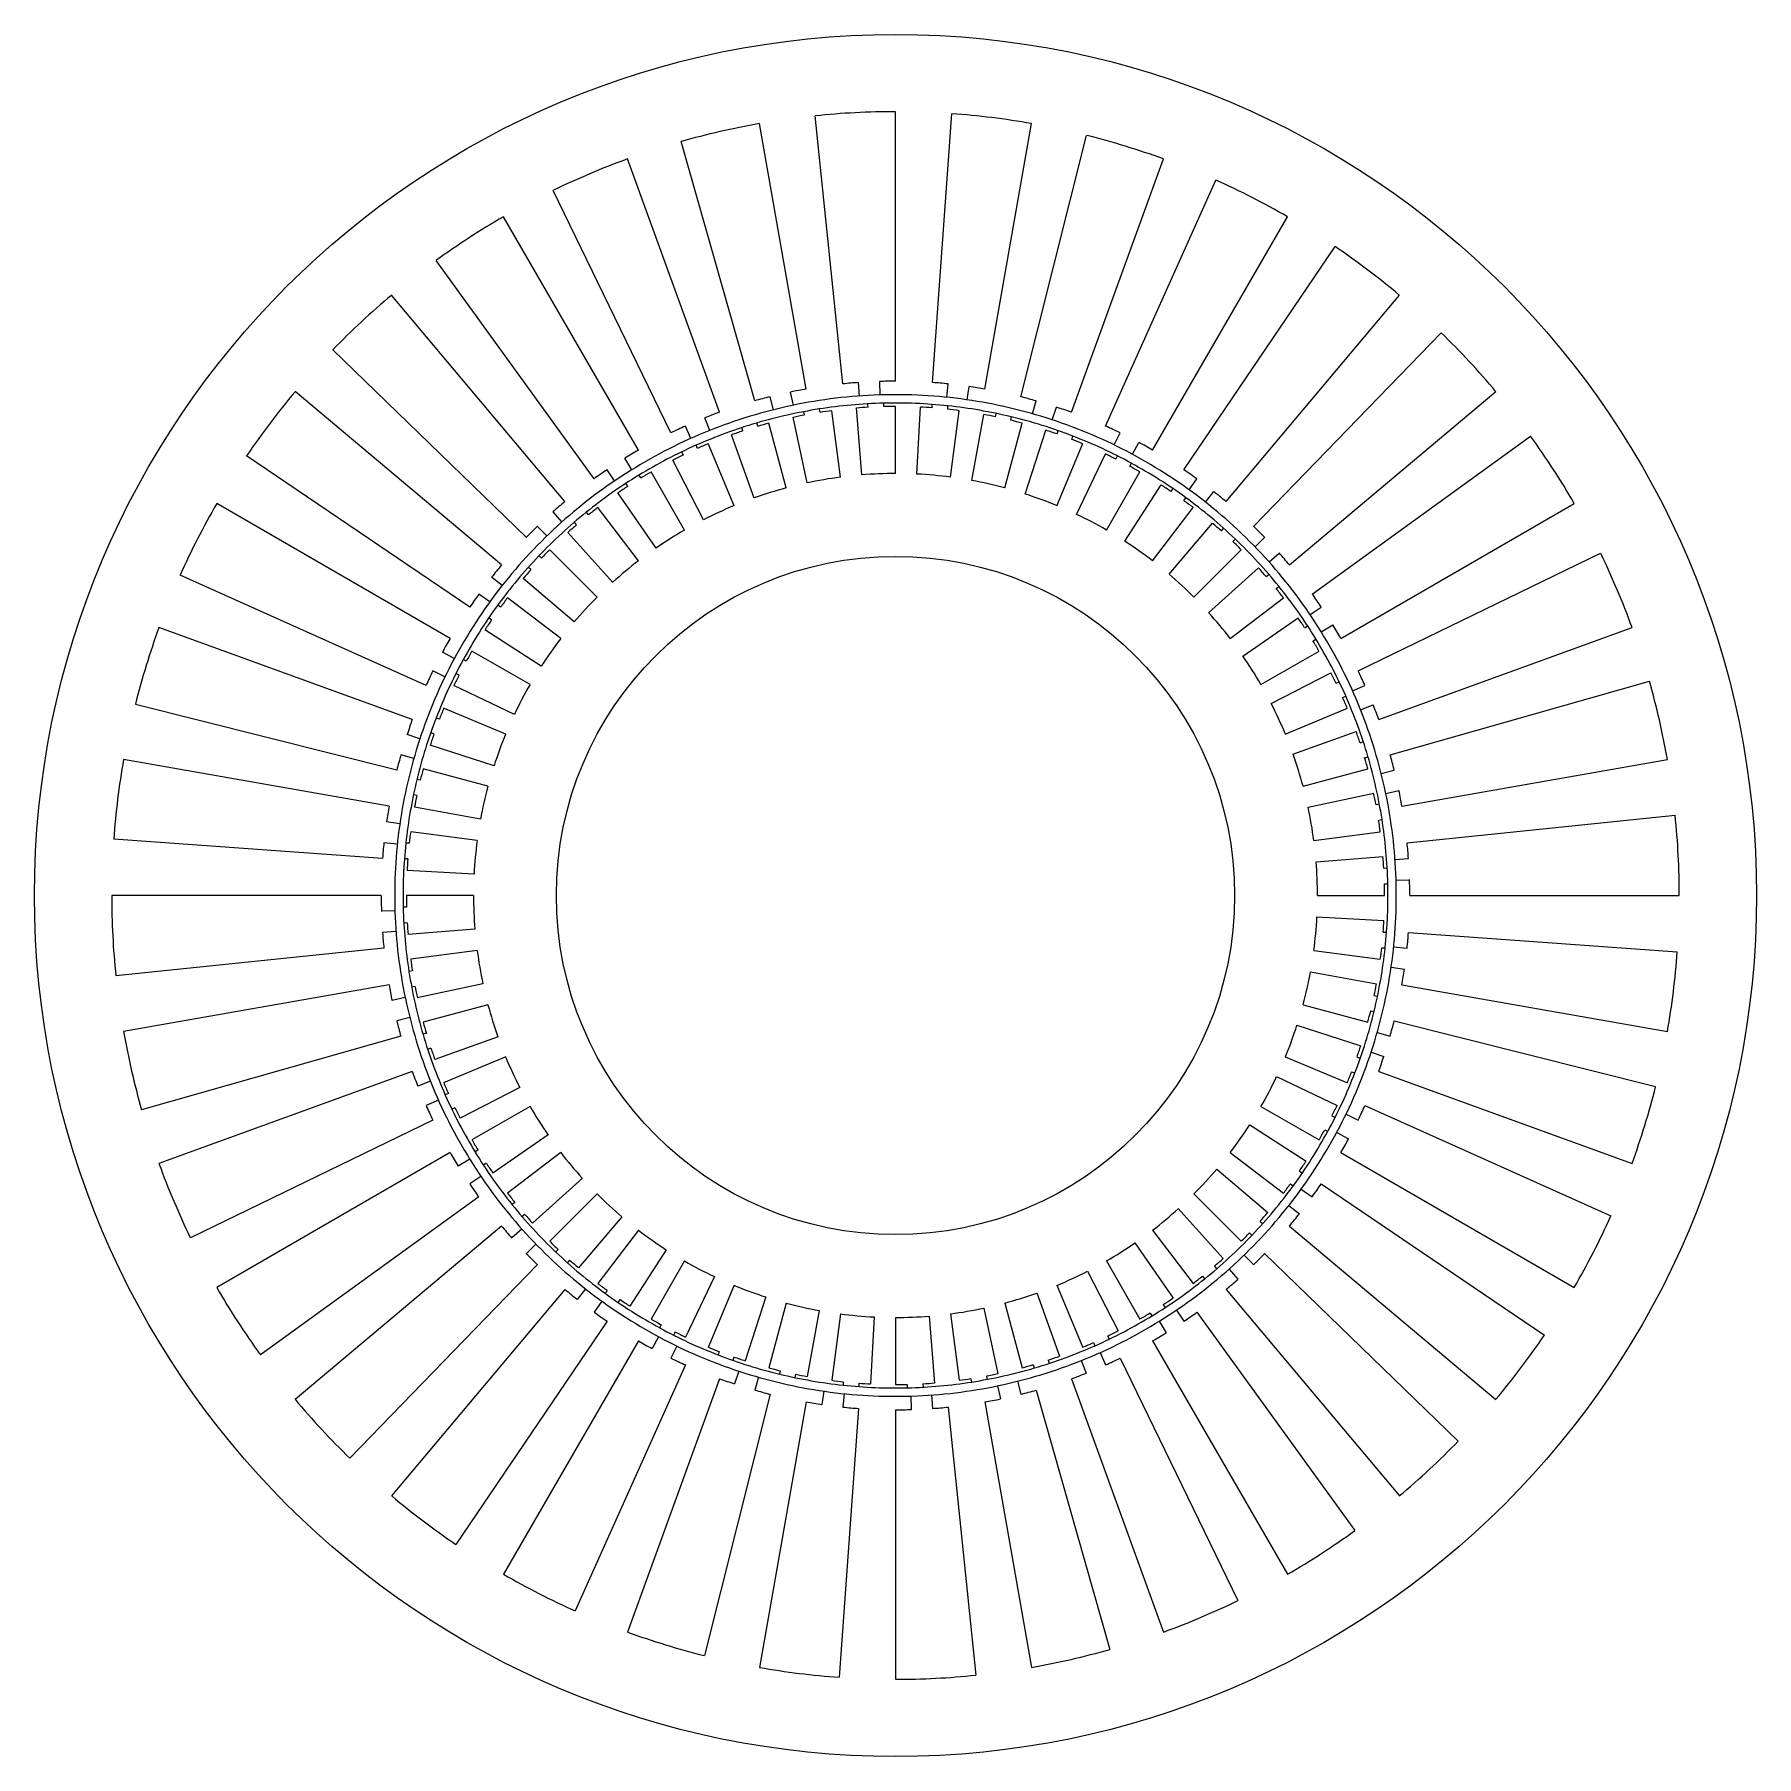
# Model space of a CAD drawing. Header units: centimetres. Extents: x -8.2 to 8.2, y -8.2 to 8.2.
import ezdxf

# ---------------------------------------------------------------- set-up
doc = ezdxf.new("R2010")
doc.units = ezdxf.units.CM
doc.header["$MEASUREMENT"] = 0

msp = doc.modelspace()

# ---------------------------------------------------------------- linework, layer by layer
for p, q in [((-0.504, 4.892), (-0.768, 7.456)), ((0, 4.918), (0, 7.495)), ((0.353, 4.905), (0.538, 7.476)), ((-0.854, 4.843), (-1.302, 7.381)), ((0.854, 4.843), (1.302, 7.381)), ((1.199, 4.769), (1.828, 7.269)), ((-1.346, 4.73), (-2.051, 7.209)), ((-1.682, 4.621), (-2.563, 7.043)), ((1.682, 4.621), (2.563, 7.043)), ((2.009, 4.488), (3.063, 6.841)), ((-2.147, 4.424), (-3.272, 6.743)), ((-2.459, 4.259), (-3.748, 6.491)), ((2.459, 4.259), (3.748, 6.491)), ((2.758, 4.071), (4.204, 6.205)), ((-2.882, 3.984), (-4.393, 6.073)), ((-3.161, 3.767), (-4.818, 5.742)), ((3.161, 3.767), (4.818, 5.742)), ((3.423, 3.53), (5.218, 5.381)), ((-3.53, 3.423), (-5.381, 5.218)), ((-3.767, 3.161), (-5.742, 4.818)), ((-0.976, 4.688), (-1.003, 4.814)), ((-0.344, 4.776), (-0.353, 4.905)), ((-0.147, 4.786), (-0.151, 4.915)), ((0.491, 4.763), (0.504, 4.892)), ((0.686, 4.739), (0.704, 4.867)), ((3.767, 3.161), (5.742, 4.818)), ((-1.168, 4.644), (-1.199, 4.769)), ((-0.869, 4.595), (-0.875, 4.627)), ((-0.721, 4.621), (-0.726, 4.652)), ((-0.527, 4), (-0.61, 4.636)), ((-0.322, 4.022), (-0.374, 4.662)), ((-0.262, 4.669), (-0.264, 4.701)), ((-0.112, 4.675), (-0.113, 4.707)), ((0, 4.035), (0, 4.676)), ((0.205, 4.029), (0.238, 4.67)), ((0.35, 4.663), (0.352, 4.695)), ((0.499, 4.65), (0.502, 4.682)), ((0.527, 4), (0.61, 4.636)), ((1.31, 4.606), (1.346, 4.73)), ((1.498, 4.548), (1.539, 4.671)), ((-1.957, 4.371), (-2.009, 4.488)), ((-1.776, 4.447), (-1.823, 4.567)), ((-1.461, 4.442), (-1.471, 4.473)), ((-1.318, 4.487), (-1.327, 4.518)), ((-1.044, 3.897), (-1.21, 4.517)), ((-0.845, 3.945), (-0.979, 4.573)), ((0.729, 3.968), (0.846, 4.599)), ((0.956, 4.578), (0.962, 4.609)), ((1.044, 3.897), (1.21, 4.517)), ((1.102, 4.545), (1.109, 4.576)), ((1.241, 3.839), (1.439, 4.45)), ((-1.893, 4.276), (-1.906, 4.306)), ((-1.544, 3.727), (-1.79, 4.321)), ((-1.352, 3.801), (-1.567, 4.406)), ((1.544, 3.727), (1.79, 4.321)), ((1.545, 4.414), (1.556, 4.444)), ((1.685, 4.362), (1.697, 4.392)), ((2.09, 4.308), (2.147, 4.424)), ((2.265, 4.219), (2.326, 4.332)), ((3.984, 2.882), (6.073, 4.393)), ((-4.071, 2.758), (-6.205, 4.204)), ((-2.521, 4.071), (-2.589, 4.181)), ((-1.837, 3.592), (-2.129, 4.164)), ((-2.029, 4.214), (-2.043, 4.243)), ((1.732, 3.644), (2.007, 4.224)), ((2.108, 4.174), (2.122, 4.203)), ((2.24, 4.105), (2.256, 4.133)), ((-2.686, 3.964), (-2.758, 4.071)), ((-2.435, 3.993), (-2.451, 4.02)), ((-2.017, 3.494), (-2.338, 4.05)), ((2.017, 3.494), (2.338, 4.05)), ((2.807, 3.88), (2.882, 3.984)), ((-2.29, 3.322), (-2.654, 3.85)), ((-2.561, 3.913), (-2.579, 3.94)), ((2.192, 3.387), (2.541, 3.926)), ((2.635, 3.864), (2.653, 3.89)), ((2.757, 3.777), (2.776, 3.803)), ((2.964, 3.761), (3.043, 3.863)), ((-4.259, 2.459), (-6.491, 3.748)), ((-3.19, 3.572), (-3.275, 3.668)), ((-2.935, 3.641), (-2.955, 3.666)), ((-2.456, 3.201), (-2.847, 3.71)), ((2.456, 3.201), (2.847, 3.71)), ((4.259, 2.459), (6.491, 3.748)), ((-3.334, 3.438), (-3.423, 3.53)), ((-2.704, 2.994), (-3.134, 3.471)), ((-3.05, 3.545), (-3.071, 3.569)), ((2.616, 3.072), (3.032, 3.56)), ((3.117, 3.487), (3.138, 3.511)), ((-2.853, 2.853), (-3.307, 3.307)), ((2.853, 2.853), (3.307, 3.307)), ((3.226, 3.385), (3.249, 3.408)), ((3.438, 3.334), (3.53, 3.423)), ((-3.487, 3.117), (-3.511, 3.138)), ((-3.385, 3.226), (-3.408, 3.249)), ((2.994, 2.704), (3.471, 3.134)), ((3.572, 3.19), (3.668, 3.275)), ((4.424, 2.147), (6.743, 3.272)), ((-4.488, 2.009), (-6.841, 3.063)), ((-3.761, 2.964), (-3.863, 3.043)), ((-3.072, 2.616), (-3.56, 3.032)), ((3.545, 3.05), (3.569, 3.071)), ((-3.88, 2.807), (-3.984, 2.882)), ((-3.201, 2.456), (-3.71, 2.847)), ((3.201, 2.456), (3.71, 2.847)), ((3.641, 2.935), (3.666, 2.955)), ((-3.864, 2.635), (-3.89, 2.653)), ((-3.777, 2.757), (-3.803, 2.776)), ((3.322, 2.29), (3.85, 2.654)), ((3.964, 2.686), (4.071, 2.758)), ((-4.621, 1.682), (-7.043, 2.563)), ((-3.387, 2.192), (-3.926, 2.541)), ((3.913, 2.561), (3.94, 2.579)), ((4.071, 2.521), (4.181, 2.589)), ((4.621, 1.682), (7.043, 2.563)), ((-4.219, 2.265), (-4.332, 2.326)), ((-3.494, 2.017), (-4.05, 2.338)), ((3.494, 2.017), (4.05, 2.338)), ((3.993, 2.435), (4.02, 2.451)), ((-4.308, 2.09), (-4.424, 2.147)), ((-4.105, 2.24), (-4.133, 2.256)), ((-3.644, 1.732), (-4.224, 2.007)), ((-4.174, 2.108), (-4.203, 2.122)), ((3.592, 1.837), (4.164, 2.129)), ((4.214, 2.029), (4.243, 2.043)), ((4.371, 1.957), (4.488, 2.009)), ((4.73, 1.346), (7.209, 2.051)), ((-4.769, 1.199), (-7.269, 1.828)), ((4.276, 1.893), (4.306, 1.906)), ((4.447, 1.776), (4.567, 1.823)), ((-4.362, 1.685), (-4.392, 1.697)), ((-3.727, 1.544), (-4.321, 1.79)), ((3.727, 1.544), (4.321, 1.79)), ((-4.548, 1.498), (-4.671, 1.539)), ((-4.414, 1.545), (-4.444, 1.556)), ((3.801, 1.352), (4.406, 1.567)), ((-4.606, 1.31), (-4.73, 1.346)), ((-3.839, 1.241), (-4.45, 1.439)), ((4.442, 1.461), (4.473, 1.471)), ((4.487, 1.318), (4.518, 1.327)), ((-4.843, 0.854), (-7.381, 1.302)), ((-3.897, 1.044), (-4.517, 1.21)), ((3.897, 1.044), (4.517, 1.21)), ((4.644, 1.168), (4.769, 1.199)), ((4.843, 0.854), (7.381, 1.302)), ((-4.545, 1.102), (-4.576, 1.109)), ((4.688, 0.976), (4.814, 1.003)), ((-4.578, 0.956), (-4.609, 0.962)), ((-3.968, 0.729), (-4.599, 0.846)), ((3.945, 0.845), (4.573, 0.979)), ((4.595, 0.869), (4.627, 0.875)), ((-4.739, 0.686), (-4.867, 0.704)), ((4.621, 0.721), (4.652, 0.726)), ((4.892, 0.504), (7.456, 0.768)), ((-4.905, 0.353), (-7.476, 0.538)), ((-4.763, 0.491), (-4.892, 0.504)), ((-4.65, 0.499), (-4.682, 0.502)), ((-4, 0.527), (-4.636, 0.61)), ((4, 0.527), (4.636, 0.61)), ((-4.663, 0.35), (-4.695, 0.352)), ((4.022, 0.322), (4.662, 0.374)), ((4.776, 0.344), (4.905, 0.353)), ((-4.029, 0.205), (-4.67, 0.238)), ((4.669, 0.262), (4.701, 0.264)), ((-4.918, 0), (-7.495, 0)), ((-4.035, 0), (-4.676, 0)), ((4.675, 0.112), (4.707, 0.113)), ((4.786, 0.147), (4.915, 0.151)), ((4.918, 0), (7.495, 0)), ((-4.786, -0.147), (-4.915, -0.151)), ((-4.675, -0.112), (-4.707, -0.113)), ((4.035, 0), (4.676, 0)), ((-4.669, -0.262), (-4.701, -0.264)), ((-4.022, -0.322), (-4.662, -0.374)), ((4.029, -0.205), (4.67, -0.238)), ((-4.776, -0.344), (-4.905, -0.353)), ((4.663, -0.35), (4.695, -0.352)), ((4.763, -0.491), (4.892, -0.504)), ((4.905, -0.353), (7.476, -0.538)), ((-4.892, -0.504), (-7.456, -0.768)), ((-4, -0.527), (-4.636, -0.61)), ((4, -0.527), (4.636, -0.61)), ((4.65, -0.499), (4.682, -0.502)), ((-4.621, -0.721), (-4.652, -0.726)), ((3.968, -0.729), (4.599, -0.846)), ((4.739, -0.686), (4.867, -0.704)), ((-4.843, -0.854), (-7.381, -1.302)), ((-4.688, -0.976), (-4.814, -1.003)), ((-4.595, -0.869), (-4.627, -0.875)), ((-3.945, -0.845), (-4.573, -0.979)), ((4.578, -0.956), (4.609, -0.962)), ((4.843, -0.854), (7.381, -1.302)), ((-3.897, -1.044), (-4.517, -1.21)), ((3.897, -1.044), (4.517, -1.21)), ((4.545, -1.102), (4.576, -1.109)), ((-4.644, -1.168), (-4.769, -1.199)), ((3.839, -1.241), (4.45, -1.439)), ((4.606, -1.31), (4.73, -1.346)), ((4.769, -1.199), (7.269, -1.828)), ((-4.73, -1.346), (-7.209, -2.051)), ((-4.487, -1.318), (-4.518, -1.327)), ((-4.442, -1.461), (-4.473, -1.471)), ((-3.801, -1.352), (-4.406, -1.567)), ((-3.727, -1.544), (-4.321, -1.79)), ((3.727, -1.544), (4.321, -1.79)), ((4.414, -1.545), (4.444, -1.556)), ((4.548, -1.498), (4.671, -1.539)), ((-4.621, -1.682), (-7.043, -2.563)), ((-4.447, -1.776), (-4.567, -1.823)), ((3.644, -1.732), (4.224, -2.007)), ((4.362, -1.685), (4.392, -1.697)), ((4.621, -1.682), (7.043, -2.563)), ((-4.371, -1.957), (-4.488, -2.009)), ((-4.276, -1.893), (-4.306, -1.906)), ((-3.592, -1.837), (-4.164, -2.129)), ((-4.214, -2.029), (-4.243, -2.043)), ((-3.494, -2.017), (-4.05, -2.338)), ((3.494, -2.017), (4.05, -2.338)), ((4.174, -2.108), (4.203, -2.122)), ((4.308, -2.09), (4.424, -2.147)), ((4.488, -2.009), (6.841, -3.063)), ((-4.424, -2.147), (-6.743, -3.272)), ((-3.322, -2.29), (-3.85, -2.654)), ((3.387, -2.192), (3.926, -2.541)), ((4.105, -2.24), (4.133, -2.256)), ((4.219, -2.265), (4.332, -2.326)), ((-4.259, -2.459), (-6.491, -3.748)), ((-3.993, -2.435), (-4.02, -2.451)), ((-3.201, -2.456), (-3.71, -2.847)), ((3.201, -2.456), (3.71, -2.847)), ((4.259, -2.459), (6.491, -3.748)), ((-4.071, -2.521), (-4.181, -2.589)), ((-3.913, -2.561), (-3.94, -2.579)), ((3.072, -2.616), (3.56, -3.032)), ((3.864, -2.635), (3.89, -2.653)), ((-3.964, -2.686), (-4.071, -2.758)), ((-2.994, -2.704), (-3.471, -3.134)), ((3.777, -2.757), (3.803, -2.776)), ((4.071, -2.758), (6.205, -4.204)), ((-3.984, -2.882), (-6.073, -4.393)), ((-3.641, -2.935), (-3.666, -2.955)), ((-2.853, -2.853), (-3.307, -3.307)), ((2.853, -2.853), (3.307, -3.307)), ((3.761, -2.964), (3.863, -3.043)), ((3.88, -2.807), (3.984, -2.882)), ((-3.545, -3.05), (-3.569, -3.071)), ((-2.616, -3.072), (-3.032, -3.56)), ((2.704, -2.994), (3.134, -3.471)), ((3.487, -3.117), (3.511, -3.138)), ((-3.767, -3.161), (-5.742, -4.818)), ((-3.572, -3.19), (-3.668, -3.275)), ((-2.456, -3.201), (-2.847, -3.71)), ((2.456, -3.201), (2.847, -3.71)), ((3.385, -3.226), (3.408, -3.249)), ((3.767, -3.161), (5.742, -4.818)), ((-3.438, -3.334), (-3.53, -3.423)), ((-3.226, -3.385), (-3.249, -3.408)), ((-2.192, -3.387), (-2.541, -3.926)), ((2.29, -3.322), (2.654, -3.85)), ((3.334, -3.438), (3.423, -3.53)), ((3.53, -3.423), (5.381, -5.218)), ((-3.423, -3.53), (-5.218, -5.381)), ((-3.117, -3.487), (-3.138, -3.511)), ((-2.017, -3.494), (-2.338, -4.05)), ((1.837, -3.592), (2.129, -4.164)), ((2.017, -3.494), (2.338, -4.05)), ((3.05, -3.545), (3.071, -3.569)), ((3.19, -3.572), (3.275, -3.668)), ((-3.161, -3.767), (-4.818, -5.742)), ((-2.964, -3.761), (-3.043, -3.863)), ((-2.757, -3.777), (-2.776, -3.803)), ((-1.732, -3.644), (-2.007, -4.224)), ((-1.544, -3.727), (-1.79, -4.321)), ((1.544, -3.727), (1.79, -4.321)), ((2.935, -3.641), (2.955, -3.666)), ((3.161, -3.767), (4.818, -5.742)), ((-2.807, -3.88), (-2.882, -3.984)), ((-2.635, -3.864), (-2.653, -3.89)), ((-1.241, -3.839), (-1.439, -4.45)), ((-1.044, -3.897), (-1.21, -4.517)), ((0.845, -3.945), (0.979, -4.573)), ((1.044, -3.897), (1.21, -4.517)), ((1.352, -3.801), (1.567, -4.406)), ((2.561, -3.913), (2.579, -3.94)), ((-2.758, -4.071), (-4.204, -6.205)), ((-2.24, -4.105), (-2.256, -4.133)), ((-0.729, -3.968), (-0.846, -4.599)), ((-0.527, -4), (-0.61, -4.636)), ((-0.205, -4.029), (-0.238, -4.67)), ((0, -4.035), (0, -4.676)), ((0.322, -4.022), (0.374, -4.662)), ((0.527, -4), (0.61, -4.636)), ((2.435, -3.993), (2.451, -4.02)), ((2.521, -4.071), (2.589, -4.181)), ((2.686, -3.964), (2.758, -4.071)), ((2.882, -3.984), (4.393, -6.073)), ((-2.459, -4.259), (-3.748, -6.491)), ((-2.265, -4.219), (-2.326, -4.332)), ((-2.108, -4.174), (-2.122, -4.203)), ((1.893, -4.276), (1.906, -4.306)), ((2.029, -4.214), (2.043, -4.243)), ((2.459, -4.259), (3.748, -6.491)), ((-2.09, -4.308), (-2.147, -4.424)), ((-1.685, -4.362), (-1.697, -4.392)), ((-1.545, -4.414), (-1.556, -4.444)), ((1.461, -4.442), (1.471, -4.473)), ((1.957, -4.371), (2.009, -4.488)), ((2.147, -4.424), (3.272, -6.743)), ((-2.009, -4.488), (-3.063, -6.841)), ((-1.498, -4.548), (-1.539, -4.671)), ((-1.31, -4.606), (-1.346, -4.73)), ((-1.102, -4.545), (-1.109, -4.576)), ((-0.956, -4.578), (-0.962, -4.609)), ((0.869, -4.595), (0.875, -4.627)), ((1.318, -4.487), (1.327, -4.518)), ((1.776, -4.447), (1.823, -4.567)), ((-1.682, -4.621), (-2.563, -7.043)), ((-1.199, -4.769), (-1.828, -7.269)), ((-0.686, -4.739), (-0.704, -4.867)), ((-0.491, -4.763), (-0.504, -4.892)), ((-0.499, -4.65), (-0.502, -4.682)), ((-0.35, -4.663), (-0.352, -4.695)), ((0.112, -4.675), (0.113, -4.707)), ((0.262, -4.669), (0.264, -4.701)), ((0.721, -4.621), (0.726, -4.652)), ((0.976, -4.688), (1.003, -4.814)), ((1.168, -4.644), (1.199, -4.769)), ((1.346, -4.73), (2.051, -7.209)), ((1.682, -4.621), (2.563, -7.043)), ((-0.854, -4.843), (-1.302, -7.381)), ((-0.353, -4.905), (-0.538, -7.476)), ((0, -4.918), (0, -7.495)), ((0.147, -4.786), (0.151, -4.915)), ((0.344, -4.776), (0.353, -4.905)), ((0.504, -4.892), (0.768, -7.456)), ((0.854, -4.843), (1.302, -7.381))]:
    msp.add_line(p, q)
for radius in [8.234, 3.243]:
    msp.add_circle((0, 0), radius)
for radius, start, end in [(7.495, 90, 95.8824), (7.495, 80, 85.8824), (7.495, 100, 105.8824), (7.495, 70, 75.8824), (7.495, 110, 115.8824), (7.495, 60, 65.8824), (7.495, 120, 125.8824), (7.495, 50, 55.8824), (7.495, 130, 135.8824), (7.495, 40, 45.8824), (7.495, 140, 145.8824), (4.918, 100, 101.7647), (4.789, 90, 100), (4.918, 94.1176, 95.8824), (4.918, 90, 91.7647), (4.789, 80, 90), (4.918, 84.1176, 85.8824), (4.918, 80, 81.7647), (4.918, 110, 111.7647), (4.789, 100, 110), (4.918, 104.1176, 105.8824), (4.709, 97.5, 105), (4.676, 97.5, 98.875), (4.709, 90, 97.5), (4.676, 93.2083, 94.5833), (4.676, 90, 91.375), (4.709, 82.5, 90), (4.676, 85.7083, 87.0833), (4.676, 82.5, 83.875), (4.709, 75, 82.5), (4.789, 70, 80), (4.917, 74.1176, 75.8824), (4.917, 70, 71.7647), (4.789, 110, 120), (4.918, 114.1176, 115.8824), (4.709, 105, 112.5), (4.676, 105, 106.375), (4.676, 100.7083, 102.0833), (4.676, 78.2083, 79.5833), (4.676, 75, 76.375), (4.709, 67.5, 75), (4.676, 70.7083, 72.0833), (4.789, 60, 70), (4.918, 64.1176, 65.8824), (4.709, 112.5, 120), (4.676, 112.5, 113.875), (4.676, 108.2083, 109.5833), (4.676, 67.5, 68.875), (4.709, 60, 67.5), (4.918, 60, 61.7647), (7.495, 30, 35.8824), (4.789, 120, 130), (4.918, 120, 121.7647), (4.676, 115.7083, 117.0833), (4.676, 63.2083, 64.5833), (4.789, 50, 60), (4.918, 124.1176, 125.8824), (4.709, 120, 127.5), (4.676, 120, 121.375), (4.035, 97.5, 102.0833), (4.035, 90, 94.5833), (4.035, 82.5, 87.0833), (4.035, 75, 79.5833), (4.676, 60, 61.375), (4.709, 52.5, 60), (4.917, 54.1176, 55.8824), (4.676, 123.2083, 124.5833), (4.035, 105, 109.5833), (4.035, 67.5, 72.0833), (4.676, 55.7083, 57.0833), (4.917, 50, 51.7647), (7.495, 150, 155.8824), (4.789, 130, 140), (4.709, 127.5, 135), (4.918, 130, 131.7647), (4.676, 127.5, 128.875), (4.035, 112.5, 117.0833), (4.035, 60, 64.5833), (4.676, 52.5, 53.875), (4.709, 45, 52.5), (4.789, 40, 50), (4.918, 134.1176, 135.8824), (4.676, 130.7083, 132.0833), (4.035, 120, 124.5833), (4.676, 48.2083, 49.5833), (4.918, 44.1176, 45.8824), (4.709, 135, 142.5), (4.676, 135, 136.375), (4.035, 52.5, 57.0833), (4.676, 45, 46.375), (4.709, 37.5, 45), (4.917, 140, 141.7647), (4.035, 127.5, 132.0833), (4.676, 40.7083, 42.0833), (4.918, 40, 41.7647), (7.495, 20, 25.8824), (4.789, 140, 150), (4.676, 138.2083, 139.5833), (4.035, 45, 49.5833), (4.789, 30, 40), (4.709, 142.5, 150), (4.917, 144.1176, 145.8824), (4.676, 142.5, 143.875), (4.035, 135, 139.5833), (4.676, 37.5, 38.875), (4.709, 30, 37.5), (4.918, 34.1176, 35.8824), (4.035, 37.5, 42.0833), (4.676, 33.2083, 34.5833), (7.495, 160, 165.8824), (4.676, 145.7083, 147.0833), (4.918, 30, 31.7647), (4.789, 150, 160), (4.709, 150, 157.5), (4.918, 150, 151.7647), (4.676, 150, 151.375), (4.035, 142.5, 147.0833), (4.676, 30, 31.375), (4.709, 22.5, 30), (4.789, 20, 30), (4.918, 154.1176, 155.8824), (4.035, 30, 34.5833), (4.918, 24.1176, 25.8824), (4.676, 153.2083, 154.5833), (4.035, 150, 154.5833), (4.676, 25.7083, 27.0833), (7.495, 10, 15.8824), (4.035, 22.5, 27.0833), (4.676, 22.5, 23.875), (4.918, 20, 21.7647), (4.917, 160, 161.7647), (4.709, 157.5, 165), (4.676, 157.5, 158.875), (4.709, 15, 22.5), (4.789, 160, 170), (4.676, 160.7083, 162.0833), (4.035, 157.5, 162.0833), (4.676, 18.2083, 19.5833), (4.789, 10, 20), (4.917, 164.1176, 165.8824), (4.035, 15, 19.5833), (4.676, 15, 16.375), (4.918, 14.1176, 15.8824), (7.495, 170, 175.8824), (4.709, 165, 172.5), (4.676, 165, 166.375), (4.709, 7.5, 15), (4.035, 165, 169.5833), (4.918, 10, 11.7647), (4.918, 170, 171.7647), (4.789, 170, 180), (4.676, 168.2083, 169.5833), (4.035, 7.5, 12.0833), (4.676, 10.7083, 12.0833), (4.789, 0, 10), (4.676, 7.5, 8.875), (7.495, 0, 5.8824), (4.918, 174.1176, 175.8824), (4.709, 172.5, 180), (4.676, 172.5, 173.875), (4.035, 172.5, 177.0833), (4.709, 0, 7.5), (4.918, 4.1176, 5.8824), (4.676, 175.7083, 177.0833), (4.676, 3.2083, 4.5833), (4.035, 0, 4.5833), (7.495, 180, 185.8824), (4.918, 180, 181.7647), (4.789, 180, 190), (4.709, 180, 187.5), (4.676, 180, 181.375), (4.035, 180, 184.5833), (4.709, 352.5, 0), (4.676, 0, 1.375), (4.789, 350, 0), (4.918, 0, 1.7647), (4.676, 183.2083, 184.5833), (4.035, 352.5, 357.0833), (4.676, 355.7083, 357.0833), (4.918, 184.1176, 185.8824), (4.918, 354.1176, 355.8824), (4.709, 187.5, 195), (4.676, 187.5, 188.875), (4.035, 187.5, 192.0833), (4.709, 345, 352.5), (4.676, 352.5, 353.875), (7.495, 350, 355.8824), (4.035, 345, 349.5833), (4.918, 350, 351.7647), (4.918, 190, 191.7647), (4.789, 190, 200), (4.676, 190.7083, 192.0833), (4.789, 340, 350), (4.676, 348.2083, 349.5833), (4.035, 195, 199.5833), (4.676, 345, 346.375), (7.495, 190, 195.8824), (4.918, 194.1176, 195.8824), (4.709, 195, 202.5), (4.676, 195, 196.375), (4.035, 337.5, 342.0833), (4.709, 337.5, 345), (4.917, 344.1176, 345.8824), (4.676, 198.2083, 199.5833), (4.676, 340.7083, 342.0833), (4.789, 200, 210), (4.035, 202.5, 207.0833), (4.789, 330, 340), (4.917, 340, 341.7647), (4.918, 200, 201.7647), (4.709, 202.5, 210), (4.676, 202.5, 203.875), (4.035, 330, 334.5833), (4.709, 330, 337.5), (4.676, 337.5, 338.875), (7.495, 340, 345.8824), (4.918, 204.1176, 205.8824), (4.676, 205.7083, 207.0833), (4.035, 210, 214.5833), (4.676, 333.2083, 334.5833), (4.918, 334.1176, 335.8824), (4.035, 322.5, 327.0833), (4.676, 330, 331.375), (4.918, 210, 211.7647), (4.789, 210, 220), (4.709, 210, 217.5), (4.676, 210, 211.375), (4.035, 217.5, 222.0833), (4.789, 320, 330), (4.709, 322.5, 330), (4.918, 330, 331.7647), (7.495, 200, 205.8824), (4.676, 213.2083, 214.5833), (4.035, 315, 319.5833), (4.676, 325.7083, 327.0833), (4.918, 214.1176, 215.8824), (4.676, 322.5, 323.875), (4.917, 324.1176, 325.8824), (4.709, 217.5, 225), (4.676, 217.5, 218.875), (4.035, 225, 229.5833), (4.709, 315, 322.5), (4.789, 220, 230), (4.676, 220.7083, 222.0833), (4.035, 307.5, 312.0833), (4.789, 310, 320), (4.676, 318.2083, 319.5833), (4.917, 320, 321.7647), (7.495, 330, 335.8824), (4.918, 220, 221.7647), (4.035, 232.5, 237.0833), (4.676, 315, 316.375), (4.918, 224.1176, 225.8824), (4.709, 225, 232.5), (4.676, 225, 226.375), (4.035, 300, 304.5833), (4.709, 307.5, 315), (4.918, 314.1176, 315.8824), (4.676, 228.2083, 229.5833), (4.035, 240, 244.5833), (4.035, 292.5, 297.0833), (4.676, 310.7083, 312.0833), (7.495, 210, 215.8824), (4.917, 230, 231.7647), (4.789, 230, 240), (4.709, 232.5, 240), (4.676, 232.5, 233.875), (4.035, 247.5, 252.0833), (4.709, 300, 307.5), (4.789, 300, 310), (4.676, 307.5, 308.875), (4.918, 310, 311.7647), (4.676, 235.7083, 237.0833), (4.035, 255, 259.5833), (4.035, 277.5, 282.0833), (4.035, 285, 289.5833), (4.676, 303.2083, 304.5833), (4.917, 234.1176, 235.8824), (4.709, 240, 247.5), (4.676, 240, 241.375), (4.035, 262.5, 267.0833), (4.035, 270, 274.5833), (4.709, 292.5, 300), (4.676, 300, 301.375), (4.918, 304.1176, 305.8824), (4.918, 240, 241.7647), (4.789, 240, 250), (4.676, 243.2083, 244.5833), (4.789, 290, 300), (4.676, 292.5, 293.875), (4.676, 295.7083, 297.0833), (4.918, 300, 301.7647), (7.495, 320, 325.8824), (4.918, 244.1176, 245.8824), (4.709, 247.5, 255), (4.676, 247.5, 248.875), (4.676, 250.7083, 252.0833), (4.709, 285, 292.5), (4.676, 288.2083, 289.5833), (4.918, 294.1176, 295.8824), (4.789, 250, 260), (4.709, 255, 262.5), (4.676, 255, 256.375), (4.676, 258.2083, 259.5833), (4.709, 277.5, 285), (4.789, 280, 290), (4.676, 280.7083, 282.0833), (4.676, 285, 286.375), (4.918, 290, 291.7647), (4.917, 250, 251.7647), (4.917, 254.1176, 255.8824), (4.789, 260, 270), (4.709, 262.5, 270), (4.676, 262.5, 263.875), (4.676, 265.7083, 267.0833), (4.709, 270, 277.5), (4.676, 270, 271.375), (4.789, 270, 280), (4.676, 273.2083, 274.5833), (4.676, 277.5, 278.875), (4.918, 284.1176, 285.8824), (7.495, 220, 225.8824), (4.918, 260, 261.7647), (4.918, 264.1176, 265.8824), (4.918, 270, 271.7647), (4.918, 274.1176, 275.8824), (4.918, 280, 281.7647), (7.495, 310, 315.8824), (7.495, 230, 235.8824), (7.495, 300, 305.8824), (7.495, 240, 245.8824), (7.495, 290, 295.8824), (7.495, 250, 255.8824), (7.495, 280, 285.8824), (7.495, 260, 265.8824), (7.495, 270, 275.8824)]:
    msp.add_arc((0, 0), radius, start, end)

doc.saveas('drawing.dxf')
